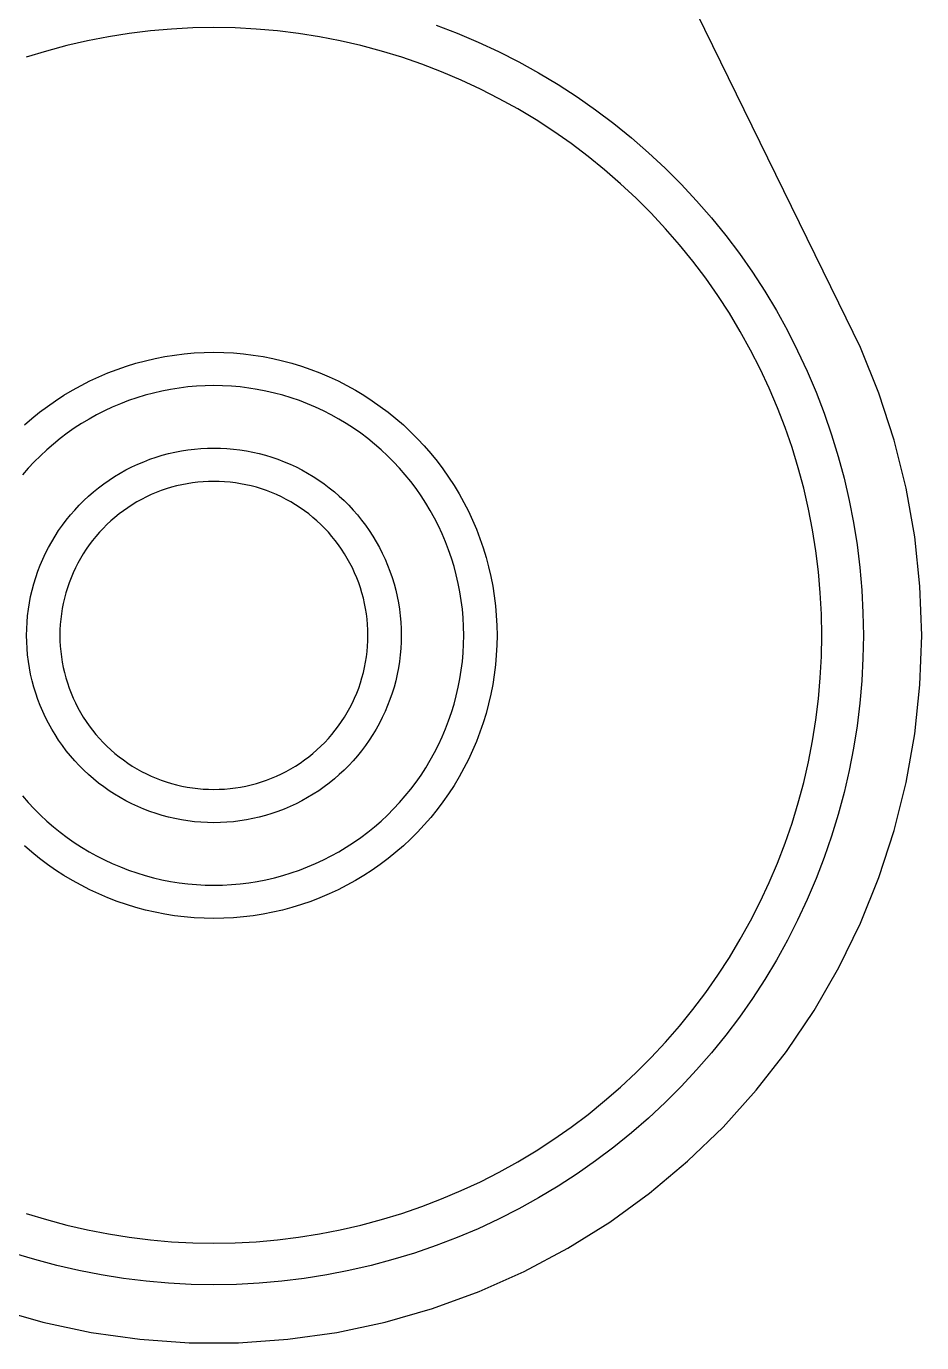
# Model space of a CAD drawing. Header units: metres. Extents: x -85 to 85, y -85 to 155.
# Drawn here: x -22.5 to 85, y -84.9 to 73.1 of the extents above; entities that cross this region are included whole.
import ezdxf

# ---------------------------------------------------------------- set-up
doc = ezdxf.new("R2010")
doc.units = ezdxf.units.M

msp = doc.modelspace()

# ---------------------------------------------------------------- linework, layer by layer
for p, q in [((75.0505, 39.9051), (26.4884, 139.084)), ((-5.09222, 72.8222), (-7.63058, 72.6001)), ((-2.54766, 72.9555), (-5.09222, 72.8222)), ((0, 73), (-2.54766, 72.9555)), ((2.54766, 72.9555), (0, 73)), ((5.09222, 72.8222), (2.54766, 72.9555)), ((7.63058, 72.6001), (5.09222, 72.8222)), ((26.6776, 73.296), (29.2193, 72.3203)), ((-15.1776, 71.4048), (-17.6603, 70.8316)), ((-12.6763, 71.891), (-15.1776, 71.4048)), ((-10.1596, 72.2896), (-12.6763, 71.891)), ((-7.63058, 72.6001), (-10.1596, 72.2896)), ((10.1596, 72.2896), (7.63058, 72.6001)), ((12.6763, 71.891), (10.1596, 72.2896)), ((15.1776, 71.4048), (12.6763, 71.891)), ((17.6603, 70.8316), (15.1776, 71.4048)), ((29.2193, 72.3203), (31.7255, 71.2565)), ((31.7255, 71.2565), (34.1929, 70.1059)), ((-20.1215, 70.1721), (-22.5582, 69.4271)), ((-17.6603, 70.8316), (-20.1215, 70.1721)), ((20.1215, 70.1721), (17.6603, 70.8316)), ((22.5582, 69.4271), (20.1215, 70.1721)), ((34.1929, 70.1059), (36.6188, 68.8699)), ((24.9675, 68.5976), (22.5582, 69.4271)), ((27.3463, 67.6844), (24.9675, 68.5976)), ((36.6188, 68.8699), (39, 67.55)), ((29.6918, 66.6888), (27.3463, 67.6844)), ((32.0011, 65.612), (29.6918, 66.6888)), ((39, 67.55), (41.3337, 66.1478)), ((34.2714, 64.4552), (32.0011, 65.612)), ((41.3337, 66.1478), (43.617, 64.6649)), ((36.5, 63.2199), (34.2714, 64.4552)), ((43.617, 64.6649), (45.8472, 63.1033)), ((38.6841, 61.9075), (36.5, 63.2199)), ((40.8211, 60.5197), (38.6841, 61.9075)), ((45.8472, 63.1033), (48.0216, 61.4648)), ((42.9083, 59.0582), (40.8211, 60.5197)), ((48.0216, 61.4648), (50.1374, 59.7515)), ((44.9433, 57.5248), (42.9083, 59.0582)), ((50.1374, 59.7515), (52.1922, 57.9653)), ((46.9235, 55.9212), (44.9433, 57.5248)), ((52.1922, 57.9653), (54.1834, 56.1085)), ((48.8465, 54.2496), (46.9235, 55.9212)), ((54.1834, 56.1085), (56.1085, 54.1834)), ((50.7101, 52.5118), (48.8465, 54.2496)), ((56.1085, 54.1834), (57.9653, 52.1922)), ((52.5118, 50.7101), (50.7101, 52.5118)), ((57.9653, 52.1922), (59.7515, 50.1374)), ((54.2496, 48.8465), (52.5118, 50.7101)), ((59.7515, 50.1374), (61.4648, 48.0216)), ((55.9212, 46.9235), (54.2496, 48.8465)), ((61.4648, 48.0216), (63.1033, 45.8472)), ((57.5248, 44.9433), (55.9212, 46.9235)), ((59.0582, 42.9083), (57.5248, 44.9433)), ((63.1033, 45.8472), (64.6649, 43.617)), ((60.5197, 40.8211), (59.0582, 42.9083)), ((64.6649, 43.617), (66.1478, 41.3337)), ((66.1478, 41.3337), (67.55, 39)), ((61.9075, 38.6841), (60.5197, 40.8211)), ((77.6514, 34.5726), (75.0505, 39.9051)), ((63.2199, 36.5), (61.9075, 38.6841)), ((67.55, 39), (68.8699, 36.6188)), ((64.4552, 34.2714), (63.2199, 36.5)), ((68.8699, 36.6188), (70.1059, 34.1929)), ((-8.22534, 32.9901), (-7.069, 33.257)), ((-7.069, 33.257), (-5.90404, 33.4835)), ((-5.90404, 33.4835), (-4.73188, 33.6691)), ((-4.73188, 33.6691), (-3.55397, 33.8137)), ((-3.55397, 33.8137), (-2.37172, 33.9172)), ((-2.37172, 33.9172), (-1.18658, 33.9793)), ((-1.18658, 33.9793), (0, 34)), ((0, 34), (1.18658, 33.9793)), ((1.18658, 33.9793), (2.37172, 33.9172)), ((2.37172, 33.9172), (3.55397, 33.8137)), ((3.55397, 33.8137), (4.73188, 33.6691)), ((4.73188, 33.6691), (5.90404, 33.4835)), ((5.90404, 33.4835), (7.069, 33.257)), ((7.069, 33.257), (8.22534, 32.9901)), ((65.612, 32.0011), (64.4552, 34.2714)), ((70.1059, 34.1929), (71.2565, 31.7255)), ((79.8739, 29.0717), (77.6514, 34.5726)), ((-12.7366, 31.5243), (-11.6287, 31.9495)), ((-11.6287, 31.9495), (-10.5066, 32.3359)), ((-10.5066, 32.3359), (-9.37167, 32.6829)), ((-9.37167, 32.6829), (-8.22534, 32.9901)), ((8.22534, 32.9901), (9.37167, 32.6829)), ((9.37167, 32.6829), (10.5066, 32.3359)), ((10.5066, 32.3359), (11.6287, 31.9495)), ((11.6287, 31.9495), (12.7366, 31.5243)), ((66.6888, 29.6918), (65.612, 32.0011)), ((71.2565, 31.7255), (72.3203, 29.2193)), ((-15.962, 30.0202), (-14.9046, 30.559)), ((-14.9046, 30.559), (-13.829, 31.0605)), ((-13.829, 31.0605), (-12.7366, 31.5243)), ((12.7366, 31.5243), (13.829, 31.0605)), ((13.829, 31.0605), (14.9046, 30.559)), ((14.9046, 30.559), (15.962, 30.0202)), ((-19.0126, 28.1873), (-18.0173, 28.8336)), ((-18.0173, 28.8336), (-17, 29.4449)), ((-17, 29.4449), (-15.962, 30.0202)), ((-9.27051, 28.5317), (-10.2606, 28.1908)), ((-8.26912, 28.8379), (-9.27051, 28.5317)), ((-7.25766, 29.1089), (-8.26912, 28.8379)), ((-6.23735, 29.3444), (-7.25766, 29.1089)), ((-5.20944, 29.5442), (-6.23735, 29.3444)), ((-4.17519, 29.708), (-5.20944, 29.5442)), ((-3.13585, 29.8357), (-4.17519, 29.708)), ((-2.09269, 29.9269), (-3.13585, 29.8357)), ((-1.04698, 29.9817), (-2.09269, 29.9269)), ((0, 30), (-1.04698, 29.9817)), ((1.04698, 29.9817), (0, 30)), ((2.09269, 29.9269), (1.04698, 29.9817)), ((3.13585, 29.8357), (2.09269, 29.9269)), ((4.17519, 29.708), (3.13585, 29.8357)), ((5.20944, 29.5442), (4.17519, 29.708)), ((6.23735, 29.3444), (5.20944, 29.5442)), ((7.25766, 29.1089), (6.23735, 29.3444)), ((8.26912, 28.8379), (7.25766, 29.1089)), ((9.27051, 28.5317), (8.26912, 28.8379)), ((10.2606, 28.1908), (9.27051, 28.5317)), ((15.962, 30.0202), (17, 29.4449)), ((17, 29.4449), (18.0173, 28.8336)), ((18.0173, 28.8336), (19.0126, 28.1873)), ((67.6844, 27.3463), (66.6888, 29.6918)), ((72.3203, 29.2193), (73.296, 26.6776)), ((81.7072, 23.4292), (79.8739, 29.0717)), ((-20.9325, 26.7924), (-19.9847, 27.5066)), ((-19.9847, 27.5066), (-19.0126, 28.1873)), ((-13.1511, 26.9638), (-14.0841, 26.4884)), ((-12.2021, 27.4064), (-13.1511, 26.9638)), ((-11.2382, 27.8155), (-12.2021, 27.4064)), ((-10.2606, 28.1908), (-11.2382, 27.8155)), ((11.2382, 27.8155), (10.2606, 28.1908)), ((12.2021, 27.4064), (11.2382, 27.8155)), ((13.1511, 26.9638), (12.2021, 27.4064)), ((14.0841, 26.4884), (13.1511, 26.9638)), ((19.0126, 28.1873), (19.9847, 27.5066)), ((19.9847, 27.5066), (20.9325, 26.7924)), ((68.5976, 24.9675), (67.6844, 27.3463)), ((-22.7504, 25.2669), (-21.8548, 26.0455)), ((-21.8548, 26.0455), (-20.9325, 26.7924)), ((-15.8976, 25.4414), (-16.7758, 24.8711)), ((-15, 25.9808), (-15.8976, 25.4414)), ((-14.0841, 26.4884), (-15, 25.9808)), ((15, 25.9808), (14.0841, 26.4884)), ((15.8976, 25.4414), (15, 25.9808)), ((16.7758, 24.8711), (15.8976, 25.4414)), ((20.9325, 26.7924), (21.8548, 26.0455)), ((21.8548, 26.0455), (22.7504, 25.2669)), ((73.296, 26.6776), (74.1824, 24.1033)), ((-17.6336, 24.2705), (-18.4698, 23.6403)), ((-16.7758, 24.8711), (-17.6336, 24.2705)), ((17.6336, 24.2705), (16.7758, 24.8711)), ((18.4698, 23.6403), (17.6336, 24.2705)), ((22.7504, 25.2669), (23.6184, 24.4576)), ((23.6184, 24.4576), (24.4576, 23.6184)), ((69.4271, 22.5582), (68.5976, 24.9675)), ((74.1824, 24.1033), (74.9784, 21.4997)), ((-20.0739, 22.2943), (-20.8398, 21.5802)), ((-19.2836, 22.9813), (-20.0739, 22.2943)), ((-18.4698, 23.6403), (-19.2836, 22.9813)), ((-4.67801, 22.0083), (-3.90708, 22.1582)), ((-3.90708, 22.1582), (-3.13139, 22.281)), ((-3.13139, 22.281), (-2.35189, 22.3767)), ((-2.35189, 22.3767), (-1.56952, 22.4452)), ((-1.56952, 22.4452), (-0.78524, 22.4863)), ((-0.78524, 22.4863), (0, 22.5)), ((0, 22.5), (0.78524, 22.4863)), ((0.78524, 22.4863), (1.56952, 22.4452)), ((1.56952, 22.4452), (2.35189, 22.3767)), ((2.35189, 22.3767), (3.13139, 22.281)), ((3.13139, 22.281), (3.90708, 22.1582)), ((3.90708, 22.1582), (4.67801, 22.0083)), ((19.2836, 22.9813), (18.4698, 23.6403)), ((20.0739, 22.2943), (19.2836, 22.9813)), ((20.8398, 21.5802), (20.0739, 22.2943)), ((24.4576, 23.6184), (25.2669, 22.7504)), ((25.2669, 22.7504), (26.0455, 21.8548)), ((70.1721, 20.1215), (69.4271, 22.5582)), ((83.1425, 17.6725), (81.7072, 23.4292)), ((-21.5802, 20.8398), (-22.2943, 20.0739)), ((-20.8398, 21.5802), (-21.5802, 20.8398)), ((-9.86335, 20.2229), (-9.15157, 20.5548)), ((-9.15157, 20.5548), (-8.42865, 20.8616)), ((-8.42865, 20.8616), (-7.69545, 21.1431)), ((-7.69545, 21.1431), (-6.95288, 21.3988)), ((-6.95288, 21.3988), (-6.20184, 21.6284)), ((-6.20184, 21.6284), (-5.44324, 21.8317)), ((-5.44324, 21.8317), (-4.67801, 22.0083)), ((4.67801, 22.0083), (5.44324, 21.8317)), ((5.44324, 21.8317), (6.20184, 21.6284)), ((6.20184, 21.6284), (6.95288, 21.3988)), ((6.95288, 21.3988), (7.69545, 21.1431)), ((7.69545, 21.1431), (8.42865, 20.8616)), ((8.42865, 20.8616), (9.15157, 20.5548)), ((9.15157, 20.5548), (9.86335, 20.2229)), ((21.5802, 20.8398), (20.8398, 21.5802)), ((22.2943, 20.0739), (21.5802, 20.8398)), ((26.0455, 21.8548), (26.7924, 20.9325)), ((26.7924, 20.9325), (27.5066, 19.9847)), ((74.9784, 21.4997), (75.6831, 18.8699)), ((-22.2943, 20.0739), (-22.9813, 19.2836)), ((-12.5818, 18.6533), (-11.9232, 19.0811)), ((-11.9232, 19.0811), (-11.25, 19.4856)), ((-11.25, 19.4856), (-10.5631, 19.8663)), ((-10.5631, 19.8663), (-9.86335, 20.2229)), ((9.86335, 20.2229), (10.5631, 19.8663)), ((10.5631, 19.8663), (11.25, 19.4856)), ((11.25, 19.4856), (11.9232, 19.0811)), ((11.9232, 19.0811), (12.5818, 18.6533)), ((22.9813, 19.2836), (22.2943, 20.0739)), ((23.6403, 18.4698), (22.9813, 19.2836)), ((27.5066, 19.9847), (28.1873, 19.0126)), ((28.1873, 19.0126), (28.8336, 18.0173)), ((70.8316, 17.6603), (70.1721, 20.1215)), ((-14.4627, 17.236), (-13.8524, 17.7302)), ((-13.8524, 17.7302), (-13.2252, 18.2029)), ((-13.2252, 18.2029), (-12.5818, 18.6533)), ((-5.71681, 17.5945), (-6.32737, 17.3843)), ((-5.09929, 17.7833), (-5.71681, 17.5945)), ((-4.47555, 17.9505), (-5.09929, 17.7833)), ((-3.84637, 18.0957), (-4.47555, 17.9505)), ((-3.21249, 18.2189), (-3.84637, 18.0957)), ((-2.5747, 18.32), (-3.21249, 18.2189)), ((-1.93378, 18.3987), (-2.5747, 18.32)), ((-1.29049, 18.4549), (-1.93378, 18.3987)), ((-0.64564, 18.4887), (-1.29049, 18.4549)), ((0, 18.5), (-0.64564, 18.4887)), ((0.64564, 18.4887), (0, 18.5)), ((1.29049, 18.4549), (0.64564, 18.4887)), ((1.93378, 18.3987), (1.29049, 18.4549)), ((2.5747, 18.32), (1.93378, 18.3987)), ((3.21249, 18.2189), (2.5747, 18.32)), ((3.84637, 18.0957), (3.21249, 18.2189)), ((4.47555, 17.9505), (3.84637, 18.0957)), ((5.09929, 17.7833), (4.47555, 17.9505)), ((5.71681, 17.5945), (5.09929, 17.7833)), ((6.32737, 17.3843), (5.71681, 17.5945)), ((12.5818, 18.6533), (13.2252, 18.2029)), ((13.2252, 18.2029), (13.8524, 17.7302)), ((13.8524, 17.7302), (14.4627, 17.236)), ((24.2705, 17.6336), (23.6403, 18.4698)), ((24.8711, 16.7758), (24.2705, 17.6336)), ((28.8336, 18.0173), (29.4449, 17)), ((71.4048, 15.1776), (70.8316, 17.6603)), ((75.6831, 18.8699), (76.2955, 16.2171)), ((84.1728, 11.8297), (83.1425, 17.6725)), ((-16.1851, 15.6298), (-15.6298, 16.1851)), ((-15.6298, 16.1851), (-15.0554, 16.7208)), ((-15.0554, 16.7208), (-14.4627, 17.236)), ((-9.25, 16.0215), (-9.80351, 15.6889)), ((-8.68522, 16.3345), (-9.25, 16.0215)), ((-8.10987, 16.6277), (-8.68522, 16.3345)), ((-7.52463, 16.9006), (-8.10987, 16.6277)), ((-6.93022, 17.1529), (-7.52463, 16.9006)), ((-6.32737, 17.3843), (-6.93022, 17.1529)), ((6.93022, 17.1529), (6.32737, 17.3843)), ((7.52463, 16.9006), (6.93022, 17.1529)), ((8.10987, 16.6277), (7.52463, 16.9006)), ((8.68522, 16.3345), (8.10987, 16.6277)), ((9.25, 16.0215), (8.68522, 16.3345)), ((9.80351, 15.6889), (9.25, 16.0215)), ((14.4627, 17.236), (15.0554, 16.7208)), ((15.0554, 16.7208), (15.6298, 16.1851)), ((15.6298, 16.1851), (16.1851, 15.6298)), ((25.4414, 15.8976), (24.8711, 16.7758)), ((25.9808, 15), (25.4414, 15.8976)), ((29.4449, 17), (30.0202, 15.962)), ((30.0202, 15.962), (30.559, 14.9046)), ((76.2955, 16.2171), (76.815, 13.5446)), ((-17.7302, 13.8524), (-17.236, 14.4627)), ((-17.236, 14.4627), (-16.7208, 15.0554)), ((-16.7208, 15.0554), (-16.1851, 15.6298)), ((-11.3897, 14.5782), (-11.8916, 14.1718)), ((-10.874, 14.9668), (-11.3897, 14.5782)), ((-10.3451, 15.3372), (-10.874, 14.9668)), ((-9.80351, 15.6889), (-10.3451, 15.3372)), ((10.3451, 15.3372), (9.80351, 15.6889)), ((10.874, 14.9668), (10.3451, 15.3372)), ((11.3897, 14.5782), (10.874, 14.9668)), ((11.8916, 14.1718), (11.3897, 14.5782)), ((16.1851, 15.6298), (16.7208, 15.0554)), ((16.7208, 15.0554), (17.236, 14.4627)), ((17.236, 14.4627), (17.7302, 13.8524)), ((26.4884, 14.0841), (25.9808, 15)), ((30.559, 14.9046), (31.0605, 13.829)), ((71.891, 12.6763), (71.4048, 15.1776)), ((-18.6533, 12.5818), (-18.2029, 13.2252)), ((-18.2029, 13.2252), (-17.7302, 13.8524)), ((-13.3078, 12.8512), (-13.7482, 12.3789)), ((-12.8512, 13.3078), (-13.3078, 12.8512)), ((-12.3789, 13.7482), (-12.8512, 13.3078)), ((-11.8916, 14.1718), (-12.3789, 13.7482)), ((12.3789, 13.7482), (11.8916, 14.1718)), ((12.8512, 13.3078), (12.3789, 13.7482)), ((13.3078, 12.8512), (12.8512, 13.3078)), ((13.7482, 12.3789), (13.3078, 12.8512)), ((17.7302, 13.8524), (18.2029, 13.2252)), ((18.2029, 13.2252), (18.6533, 12.5818)), ((26.9638, 13.1511), (26.4884, 14.0841)), ((27.4064, 12.2021), (26.9638, 13.1511)), ((31.0605, 13.829), (31.5243, 12.7366)), ((31.5243, 12.7366), (31.9495, 11.6287)), ((72.2896, 10.1596), (71.891, 12.6763)), ((76.815, 13.5446), (77.2409, 10.8555)), ((-19.8663, 10.5631), (-19.4856, 11.25)), ((-19.4856, 11.25), (-19.0811, 11.9232)), ((-19.0811, 11.9232), (-18.6533, 12.5818)), ((-14.5782, 11.3897), (-14.9668, 10.874)), ((-14.1718, 11.8916), (-14.5782, 11.3897)), ((-13.7482, 12.3789), (-14.1718, 11.8916)), ((14.1718, 11.8916), (13.7482, 12.3789)), ((14.5782, 11.3897), (14.1718, 11.8916)), ((14.9668, 10.874), (14.5782, 11.3897)), ((18.6533, 12.5818), (19.0811, 11.9232)), ((19.0811, 11.9232), (19.4856, 11.25)), ((19.4856, 11.25), (19.8663, 10.5631)), ((27.8155, 11.2382), (27.4064, 12.2021)), ((28.1908, 10.2606), (27.8155, 11.2382)), ((31.9495, 11.6287), (32.3359, 10.5066)), ((84.7929, 5.9293), (84.1728, 11.8297)), ((-20.5548, 9.15157), (-20.2229, 9.86335)), ((-20.2229, 9.86335), (-19.8663, 10.5631)), ((-15.6889, 9.80351), (-16.0215, 9.25)), ((-15.3372, 10.3451), (-15.6889, 9.80351)), ((-14.9668, 10.874), (-15.3372, 10.3451)), ((15.3372, 10.3451), (14.9668, 10.874)), ((15.6889, 9.80351), (15.3372, 10.3451)), ((16.0215, 9.25), (15.6889, 9.80351)), ((19.8663, 10.5631), (20.2229, 9.86335)), ((20.2229, 9.86335), (20.5548, 9.15157)), ((28.5317, 9.27051), (28.1908, 10.2606)), ((32.3359, 10.5066), (32.6829, 9.37167)), ((72.6001, 7.63058), (72.2896, 10.1596)), ((77.2409, 10.8555), (77.5727, 8.15322)), ((-21.1431, 7.69545), (-20.8616, 8.42865)), ((-20.8616, 8.42865), (-20.5548, 9.15157)), ((-16.6277, 8.10987), (-16.9006, 7.52463)), ((-16.3345, 8.68522), (-16.6277, 8.10987)), ((-16.0215, 9.25), (-16.3345, 8.68522)), ((16.3345, 8.68522), (16.0215, 9.25)), ((16.6277, 8.10987), (16.3345, 8.68522)), ((16.9006, 7.52463), (16.6277, 8.10987)), ((20.5548, 9.15157), (20.8616, 8.42865)), ((20.8616, 8.42865), (21.1431, 7.69545)), ((28.8379, 8.26912), (28.5317, 9.27051)), ((29.1089, 7.25766), (28.8379, 8.26912)), ((32.6829, 9.37167), (32.9901, 8.22534)), ((32.9901, 8.22534), (33.257, 7.069)), ((77.5727, 8.15322), (77.81, 5.441)), ((-21.6284, 6.20184), (-21.3988, 6.95288)), ((-21.3988, 6.95288), (-21.1431, 7.69545)), ((-17.3843, 6.32737), (-17.5945, 5.71681)), ((-17.1529, 6.93022), (-17.3843, 6.32737)), ((-16.9006, 7.52463), (-17.1529, 6.93022)), ((17.1529, 6.93022), (16.9006, 7.52463)), ((17.3843, 6.32737), (17.1529, 6.93022)), ((17.5945, 5.71681), (17.3843, 6.32737)), ((21.1431, 7.69545), (21.3988, 6.95288)), ((21.3988, 6.95288), (21.6284, 6.20184)), ((29.3444, 6.23735), (29.1089, 7.25766)), ((33.257, 7.069), (33.4835, 5.90404)), ((72.8222, 5.09222), (72.6001, 7.63058)), ((-22.0083, 4.67801), (-21.8317, 5.44324)), ((-21.8317, 5.44324), (-21.6284, 6.20184)), ((-17.7833, 5.09929), (-17.9505, 4.47555)), ((-17.5945, 5.71681), (-17.7833, 5.09929)), ((17.7833, 5.09929), (17.5945, 5.71681)), ((17.9505, 4.47555), (17.7833, 5.09929)), ((21.6284, 6.20184), (21.8317, 5.44324)), ((21.8317, 5.44324), (22.0083, 4.67801)), ((29.5442, 5.20944), (29.3444, 6.23735)), ((29.708, 4.17519), (29.5442, 5.20944)), ((33.4835, 5.90404), (33.6691, 4.73188)), ((72.9555, 2.54766), (72.8222, 5.09222)), ((77.81, 5.441), (77.9525, 2.72216)), ((85, 0), (84.7929, 5.9293)), ((-22.281, 3.13139), (-22.1582, 3.90708)), ((-22.1582, 3.90708), (-22.0083, 4.67801)), ((-18.2189, 3.21249), (-18.32, 2.5747)), ((-18.0957, 3.84637), (-18.2189, 3.21249)), ((-17.9505, 4.47555), (-18.0957, 3.84637)), ((18.0957, 3.84637), (17.9505, 4.47555)), ((18.2189, 3.21249), (18.0957, 3.84637)), ((18.32, 2.5747), (18.2189, 3.21249)), ((22.0083, 4.67801), (22.1582, 3.90708)), ((22.1582, 3.90708), (22.281, 3.13139)), ((29.8357, 3.13585), (29.708, 4.17519)), ((33.6691, 4.73188), (33.8137, 3.55397)), ((33.8137, 3.55397), (33.9172, 2.37172)), ((-22.4452, 1.56952), (-22.3767, 2.35189)), ((-22.3767, 2.35189), (-22.281, 3.13139)), ((-18.3987, 1.93378), (-18.4549, 1.29049)), ((-18.32, 2.5747), (-18.3987, 1.93378)), ((18.3987, 1.93378), (18.32, 2.5747)), ((18.4549, 1.29049), (18.3987, 1.93378)), ((22.281, 3.13139), (22.3767, 2.35189)), ((22.3767, 2.35189), (22.4452, 1.56952)), ((29.9269, 2.09269), (29.8357, 3.13585)), ((29.9817, 1.04698), (29.9269, 2.09269)), ((33.9172, 2.37172), (33.9793, 1.18658)), ((73, 0), (72.9555, 2.54766)), ((77.9525, 2.72216), (78, 0)), ((-22.5, 0), (-22.4863, 0.78524)), ((-22.4863, -0.78524), (-22.5, 0)), ((-22.4863, 0.78524), (-22.4452, 1.56952)), ((-18.4887, 0.64564), (-18.5, 0)), ((-18.5, 0), (-18.4887, -0.64564)), ((-18.4549, 1.29049), (-18.4887, 0.64564)), ((18.4887, 0.64564), (18.4549, 1.29049)), ((18.5, 0), (18.4887, 0.64564)), ((18.4887, -0.64564), (18.5, 0)), ((22.4452, 1.56952), (22.4863, 0.78524)), ((22.4863, 0.78524), (22.5, 0)), ((22.5, 0), (22.4863, -0.78524)), ((30, 0), (29.9817, 1.04698)), ((29.9817, -1.04698), (30, 0)), ((33.9793, 1.18658), (34, 0)), ((34, 0), (33.9793, -1.18658)), ((72.9555, -2.54766), (73, 0)), ((78, 0), (77.9525, -2.72216)), ((84.7929, -5.9293), (85, 0)), ((-22.4452, -1.56952), (-22.4863, -0.78524)), ((-22.3767, -2.35189), (-22.4452, -1.56952)), ((-18.4887, -0.64564), (-18.4549, -1.29049)), ((-18.4549, -1.29049), (-18.3987, -1.93378)), ((18.3987, -1.93378), (18.4549, -1.29049)), ((18.4549, -1.29049), (18.4887, -0.64564)), ((22.4452, -1.56952), (22.3767, -2.35189)), ((22.4863, -0.78524), (22.4452, -1.56952)), ((29.9269, -2.09269), (29.9817, -1.04698)), ((33.9793, -1.18658), (33.9172, -2.37172)), ((-22.281, -3.13139), (-22.3767, -2.35189)), ((-22.1582, -3.90708), (-22.281, -3.13139)), ((-18.3987, -1.93378), (-18.32, -2.5747)), ((-18.32, -2.5747), (-18.2189, -3.21249)), ((18.2189, -3.21249), (18.32, -2.5747)), ((18.32, -2.5747), (18.3987, -1.93378)), ((22.281, -3.13139), (22.1582, -3.90708)), ((22.3767, -2.35189), (22.281, -3.13139)), ((29.708, -4.17519), (29.8357, -3.13585)), ((29.8357, -3.13585), (29.9269, -2.09269)), ((33.9172, -2.37172), (33.8137, -3.55397)), ((72.8222, -5.09222), (72.9555, -2.54766)), ((77.9525, -2.72216), (77.81, -5.441)), ((-22.0083, -4.67801), (-22.1582, -3.90708)), ((-21.8317, -5.44324), (-22.0083, -4.67801)), ((-18.2189, -3.21249), (-18.0957, -3.84637)), ((-18.0957, -3.84637), (-17.9505, -4.47555)), ((-17.9505, -4.47555), (-17.7833, -5.09929)), ((17.7833, -5.09929), (17.9505, -4.47555)), ((17.9505, -4.47555), (18.0957, -3.84637)), ((18.0957, -3.84637), (18.2189, -3.21249)), ((22.0083, -4.67801), (21.8317, -5.44324)), ((22.1582, -3.90708), (22.0083, -4.67801)), ((29.5442, -5.20944), (29.708, -4.17519)), ((33.6691, -4.73188), (33.4835, -5.90404)), ((33.8137, -3.55397), (33.6691, -4.73188)), ((-21.6284, -6.20184), (-21.8317, -5.44324)), ((-21.3988, -6.95288), (-21.6284, -6.20184)), ((-17.7833, -5.09929), (-17.5945, -5.71681)), ((-17.5945, -5.71681), (-17.3843, -6.32737)), ((17.3843, -6.32737), (17.5945, -5.71681)), ((17.5945, -5.71681), (17.7833, -5.09929)), ((21.6284, -6.20184), (21.3988, -6.95288)), ((21.8317, -5.44324), (21.6284, -6.20184)), ((29.1089, -7.25766), (29.3444, -6.23735)), ((29.3444, -6.23735), (29.5442, -5.20944)), ((33.4835, -5.90404), (33.257, -7.069)), ((72.6001, -7.63058), (72.8222, -5.09222)), ((77.81, -5.441), (77.5727, -8.15322)), ((84.1728, -11.8297), (84.7929, -5.9293)), ((-21.1431, -7.69545), (-21.3988, -6.95288)), ((-20.8616, -8.42865), (-21.1431, -7.69545)), ((-17.3843, -6.32737), (-17.1529, -6.93022)), ((-17.1529, -6.93022), (-16.9006, -7.52463)), ((-16.9006, -7.52463), (-16.6277, -8.10987)), ((16.6277, -8.10987), (16.9006, -7.52463)), ((16.9006, -7.52463), (17.1529, -6.93022)), ((17.1529, -6.93022), (17.3843, -6.32737)), ((21.1431, -7.69545), (20.8616, -8.42865)), ((21.3988, -6.95288), (21.1431, -7.69545)), ((28.8379, -8.26912), (29.1089, -7.25766)), ((33.257, -7.069), (32.9901, -8.22534)), ((72.2896, -10.1596), (72.6001, -7.63058)), ((-20.5548, -9.15157), (-20.8616, -8.42865)), ((-20.2229, -9.86335), (-20.5548, -9.15157)), ((-16.6277, -8.10987), (-16.3345, -8.68522)), ((-16.3345, -8.68522), (-16.0215, -9.25)), ((-16.0215, -9.25), (-15.6889, -9.80351)), ((15.6889, -9.80351), (16.0215, -9.25)), ((16.0215, -9.25), (16.3345, -8.68522)), ((16.3345, -8.68522), (16.6277, -8.10987)), ((20.5548, -9.15157), (20.2229, -9.86335)), ((20.8616, -8.42865), (20.5548, -9.15157)), ((28.1908, -10.2606), (28.5317, -9.27051)), ((28.5317, -9.27051), (28.8379, -8.26912)), ((32.6829, -9.37167), (32.3359, -10.5066)), ((32.9901, -8.22534), (32.6829, -9.37167)), ((77.5727, -8.15322), (77.2409, -10.8555)), ((-19.8663, -10.5631), (-20.2229, -9.86335)), ((-19.4856, -11.25), (-19.8663, -10.5631)), ((-15.6889, -9.80351), (-15.3372, -10.3451)), ((-15.3372, -10.3451), (-14.9668, -10.874)), ((-14.9668, -10.874), (-14.5782, -11.3897)), ((14.5782, -11.3897), (14.9668, -10.874)), ((14.9668, -10.874), (15.3372, -10.3451)), ((15.3372, -10.3451), (15.6889, -9.80351)), ((19.8663, -10.5631), (19.4856, -11.25)), ((20.2229, -9.86335), (19.8663, -10.5631)), ((27.8155, -11.2382), (28.1908, -10.2606)), ((32.3359, -10.5066), (31.9495, -11.6287)), ((71.891, -12.6763), (72.2896, -10.1596)), ((77.2409, -10.8555), (76.815, -13.5446)), ((-19.0811, -11.9232), (-19.4856, -11.25)), ((-18.6533, -12.5818), (-19.0811, -11.9232)), ((-18.2029, -13.2252), (-18.6533, -12.5818)), ((-14.5782, -11.3897), (-14.1718, -11.8916)), ((-14.1718, -11.8916), (-13.7482, -12.3789)), ((-13.7482, -12.3789), (-13.3078, -12.8512)), ((13.3078, -12.8512), (13.7482, -12.3789)), ((13.7482, -12.3789), (14.1718, -11.8916)), ((14.1718, -11.8916), (14.5782, -11.3897)), ((18.6533, -12.5818), (18.2029, -13.2252)), ((19.0811, -11.9232), (18.6533, -12.5818)), ((19.4856, -11.25), (19.0811, -11.9232)), ((26.9638, -13.1511), (27.4064, -12.2021)), ((27.4064, -12.2021), (27.8155, -11.2382)), ((31.9495, -11.6287), (31.5243, -12.7366)), ((83.1425, -17.6725), (84.1728, -11.8297)), ((-17.7302, -13.8524), (-18.2029, -13.2252)), ((-17.236, -14.4627), (-17.7302, -13.8524)), ((-13.3078, -12.8512), (-12.8512, -13.3078)), ((-12.8512, -13.3078), (-12.3789, -13.7482)), ((-12.3789, -13.7482), (-11.8916, -14.1718)), ((-11.8916, -14.1718), (-11.3897, -14.5782)), ((11.3897, -14.5782), (11.8916, -14.1718)), ((11.8916, -14.1718), (12.3789, -13.7482)), ((12.3789, -13.7482), (12.8512, -13.3078)), ((12.8512, -13.3078), (13.3078, -12.8512)), ((17.7302, -13.8524), (17.236, -14.4627)), ((18.2029, -13.2252), (17.7302, -13.8524)), ((25.9808, -15), (26.4884, -14.0841)), ((26.4884, -14.0841), (26.9638, -13.1511)), ((31.0605, -13.829), (30.559, -14.9046)), ((31.5243, -12.7366), (31.0605, -13.829)), ((71.4048, -15.1776), (71.891, -12.6763)), ((76.815, -13.5446), (76.2955, -16.2171)), ((-16.7208, -15.0554), (-17.236, -14.4627)), ((-16.1851, -15.6298), (-16.7208, -15.0554)), ((-15.6298, -16.1851), (-16.1851, -15.6298)), ((-11.3897, -14.5782), (-10.874, -14.9668)), ((-10.874, -14.9668), (-10.3451, -15.3372)), ((-10.3451, -15.3372), (-9.80351, -15.6889)), ((-9.80351, -15.6889), (-9.25, -16.0215)), ((9.25, -16.0215), (9.80351, -15.6889)), ((9.80351, -15.6889), (10.3451, -15.3372)), ((10.3451, -15.3372), (10.874, -14.9668)), ((10.874, -14.9668), (11.3897, -14.5782)), ((16.1851, -15.6298), (15.6298, -16.1851)), ((16.7208, -15.0554), (16.1851, -15.6298)), ((17.236, -14.4627), (16.7208, -15.0554)), ((25.4414, -15.8976), (25.9808, -15)), ((30.559, -14.9046), (30.0202, -15.962)), ((70.8316, -17.6603), (71.4048, -15.1776)), ((-15.0554, -16.7208), (-15.6298, -16.1851)), ((-14.4627, -17.236), (-15.0554, -16.7208)), ((-13.8524, -17.7302), (-14.4627, -17.236)), ((-9.25, -16.0215), (-8.68522, -16.3345)), ((-8.68522, -16.3345), (-8.10987, -16.6277)), ((-8.10987, -16.6277), (-7.52463, -16.9006)), ((-7.52463, -16.9006), (-6.93022, -17.1529)), ((-6.93022, -17.1529), (-6.32737, -17.3843)), ((-6.32737, -17.3843), (-5.71681, -17.5945)), ((5.71681, -17.5945), (6.32737, -17.3843)), ((6.32737, -17.3843), (6.93022, -17.1529)), ((6.93022, -17.1529), (7.52463, -16.9006)), ((7.52463, -16.9006), (8.10987, -16.6277)), ((8.10987, -16.6277), (8.68522, -16.3345)), ((8.68522, -16.3345), (9.25, -16.0215)), ((14.4627, -17.236), (13.8524, -17.7302)), ((15.0554, -16.7208), (14.4627, -17.236)), ((15.6298, -16.1851), (15.0554, -16.7208)), ((24.2705, -17.6336), (24.8711, -16.7758)), ((24.8711, -16.7758), (25.4414, -15.8976)), ((29.4449, -17), (28.8336, -18.0173)), ((30.0202, -15.962), (29.4449, -17)), ((76.2955, -16.2171), (75.6831, -18.8699)), ((-13.2252, -18.2029), (-13.8524, -17.7302)), ((-12.5818, -18.6533), (-13.2252, -18.2029)), ((-11.9232, -19.0811), (-12.5818, -18.6533)), ((-5.71681, -17.5945), (-5.09929, -17.7833)), ((-5.09929, -17.7833), (-4.47555, -17.9505)), ((-4.47555, -17.9505), (-3.84637, -18.0957)), ((-3.84637, -18.0957), (-3.21249, -18.2189)), ((-3.21249, -18.2189), (-2.5747, -18.32)), ((-2.5747, -18.32), (-1.93378, -18.3987)), ((-1.93378, -18.3987), (-1.29049, -18.4549)), ((-1.29049, -18.4549), (-0.64564, -18.4887)), ((-0.64564, -18.4887), (0, -18.5)), ((0, -18.5), (0.64564, -18.4887)), ((0.64564, -18.4887), (1.29049, -18.4549)), ((1.29049, -18.4549), (1.93378, -18.3987)), ((1.93378, -18.3987), (2.5747, -18.32)), ((2.5747, -18.32), (3.21249, -18.2189)), ((3.21249, -18.2189), (3.84637, -18.0957)), ((3.84637, -18.0957), (4.47555, -17.9505)), ((4.47555, -17.9505), (5.09929, -17.7833)), ((5.09929, -17.7833), (5.71681, -17.5945)), ((12.5818, -18.6533), (11.9232, -19.0811)), ((13.2252, -18.2029), (12.5818, -18.6533)), ((13.8524, -17.7302), (13.2252, -18.2029)), ((22.9813, -19.2836), (23.6403, -18.4698)), ((23.6403, -18.4698), (24.2705, -17.6336)), ((28.8336, -18.0173), (28.1873, -19.0126)), ((70.1721, -20.1215), (70.8316, -17.6603)), ((75.6831, -18.8699), (74.9784, -21.4997)), ((81.7072, -23.4292), (83.1425, -17.6725)), ((-22.9813, -19.2836), (-22.2943, -20.0739)), ((-22.2943, -20.0739), (-21.5802, -20.8398)), ((-11.25, -19.4856), (-11.9232, -19.0811)), ((-10.5631, -19.8663), (-11.25, -19.4856)), ((-9.86335, -20.2229), (-10.5631, -19.8663)), ((-9.15157, -20.5548), (-9.86335, -20.2229)), ((9.86335, -20.2229), (9.15157, -20.5548)), ((10.5631, -19.8663), (9.86335, -20.2229)), ((11.25, -19.4856), (10.5631, -19.8663)), ((11.9232, -19.0811), (11.25, -19.4856)), ((21.5802, -20.8398), (22.2943, -20.0739)), ((22.2943, -20.0739), (22.9813, -19.2836)), ((27.5066, -19.9847), (26.7924, -20.9325)), ((28.1873, -19.0126), (27.5066, -19.9847)), ((69.4271, -22.5582), (70.1721, -20.1215)), ((-21.5802, -20.8398), (-20.8398, -21.5802)), ((-20.8398, -21.5802), (-20.0739, -22.2943)), ((-8.42865, -20.8616), (-9.15157, -20.5548)), ((-7.69545, -21.1431), (-8.42865, -20.8616)), ((-6.95288, -21.3988), (-7.69545, -21.1431)), ((-6.20184, -21.6284), (-6.95288, -21.3988)), ((-5.44324, -21.8317), (-6.20184, -21.6284)), ((-4.67801, -22.0083), (-5.44324, -21.8317)), ((-3.90708, -22.1582), (-4.67801, -22.0083)), ((4.67801, -22.0083), (3.90708, -22.1582)), ((5.44324, -21.8317), (4.67801, -22.0083)), ((6.20184, -21.6284), (5.44324, -21.8317)), ((6.95288, -21.3988), (6.20184, -21.6284)), ((7.69545, -21.1431), (6.95288, -21.3988)), ((8.42865, -20.8616), (7.69545, -21.1431)), ((9.15157, -20.5548), (8.42865, -20.8616)), ((20.0739, -22.2943), (20.8398, -21.5802)), ((20.8398, -21.5802), (21.5802, -20.8398)), ((26.0455, -21.8548), (25.2669, -22.7504)), ((26.7924, -20.9325), (26.0455, -21.8548)), ((74.9784, -21.4997), (74.1824, -24.1033)), ((-20.0739, -22.2943), (-19.2836, -22.9813)), ((-19.2836, -22.9813), (-18.4698, -23.6403)), ((-18.4698, -23.6403), (-17.6336, -24.2705)), ((-3.13139, -22.281), (-3.90708, -22.1582)), ((-2.35189, -22.3767), (-3.13139, -22.281)), ((-1.56952, -22.4452), (-2.35189, -22.3767)), ((-0.78524, -22.4863), (-1.56952, -22.4452)), ((0, -22.5), (-0.78524, -22.4863)), ((0.78524, -22.4863), (0, -22.5)), ((1.56952, -22.4452), (0.78524, -22.4863)), ((2.35189, -22.3767), (1.56952, -22.4452)), ((3.13139, -22.281), (2.35189, -22.3767)), ((3.90708, -22.1582), (3.13139, -22.281)), ((17.6336, -24.2705), (18.4698, -23.6403)), ((18.4698, -23.6403), (19.2836, -22.9813)), ((19.2836, -22.9813), (20.0739, -22.2943)), ((24.4576, -23.6184), (23.6184, -24.4576)), ((25.2669, -22.7504), (24.4576, -23.6184)), ((68.5976, -24.9675), (69.4271, -22.5582)), ((79.8739, -29.0717), (81.7072, -23.4292)), ((-21.8548, -26.0455), (-22.7504, -25.2669)), ((-17.6336, -24.2705), (-16.7758, -24.8711)), ((-16.7758, -24.8711), (-15.8976, -25.4414)), ((15.8976, -25.4414), (16.7758, -24.8711)), ((16.7758, -24.8711), (17.6336, -24.2705)), ((22.7504, -25.2669), (21.8548, -26.0455)), ((23.6184, -24.4576), (22.7504, -25.2669)), ((67.6844, -27.3463), (68.5976, -24.9675)), ((74.1824, -24.1033), (73.296, -26.6776)), ((-20.9325, -26.7924), (-21.8548, -26.0455)), ((-19.9847, -27.5066), (-20.9325, -26.7924)), ((-15.8976, -25.4414), (-15, -25.9808)), ((-15, -25.9808), (-14.0841, -26.4884)), ((-14.0841, -26.4884), (-13.1511, -26.9638)), ((13.1511, -26.9638), (14.0841, -26.4884)), ((14.0841, -26.4884), (15, -25.9808)), ((15, -25.9808), (15.8976, -25.4414)), ((20.9325, -26.7924), (19.9847, -27.5066)), ((21.8548, -26.0455), (20.9325, -26.7924)), ((73.296, -26.6776), (72.3203, -29.2193)), ((-19.0126, -28.1873), (-19.9847, -27.5066)), ((-18.0173, -28.8336), (-19.0126, -28.1873)), ((-13.1511, -26.9638), (-12.2021, -27.4064)), ((-12.2021, -27.4064), (-11.2382, -27.8155)), ((-11.2382, -27.8155), (-10.2606, -28.1908)), ((-10.2606, -28.1908), (-9.27051, -28.5317)), ((9.27051, -28.5317), (10.2606, -28.1908)), ((10.2606, -28.1908), (11.2382, -27.8155)), ((11.2382, -27.8155), (12.2021, -27.4064)), ((12.2021, -27.4064), (13.1511, -26.9638)), ((19.0126, -28.1873), (18.0173, -28.8336)), ((19.9847, -27.5066), (19.0126, -28.1873)), ((66.6888, -29.6918), (67.6844, -27.3463)), ((-17, -29.4449), (-18.0173, -28.8336)), ((-15.962, -30.0202), (-17, -29.4449)), ((-14.9046, -30.559), (-15.962, -30.0202)), ((-9.27051, -28.5317), (-8.26912, -28.8379)), ((-8.26912, -28.8379), (-7.25766, -29.1089)), ((-7.25766, -29.1089), (-6.23735, -29.3444)), ((-6.23735, -29.3444), (-5.20944, -29.5442)), ((-5.20944, -29.5442), (-4.17519, -29.708)), ((-4.17519, -29.708), (-3.13585, -29.8357)), ((-3.13585, -29.8357), (-2.09269, -29.9269)), ((-2.09269, -29.9269), (-1.04698, -29.9817)), ((-1.04698, -29.9817), (0, -30)), ((0, -30), (1.04698, -29.9817)), ((1.04698, -29.9817), (2.09269, -29.9269)), ((2.09269, -29.9269), (3.13585, -29.8357)), ((3.13585, -29.8357), (4.17519, -29.708)), ((4.17519, -29.708), (5.20944, -29.5442)), ((5.20944, -29.5442), (6.23735, -29.3444)), ((6.23735, -29.3444), (7.25766, -29.1089)), ((7.25766, -29.1089), (8.26912, -28.8379)), ((8.26912, -28.8379), (9.27051, -28.5317)), ((15.962, -30.0202), (14.9046, -30.559)), ((17, -29.4449), (15.962, -30.0202)), ((18.0173, -28.8336), (17, -29.4449)), ((65.612, -32.0011), (66.6888, -29.6918)), ((72.3203, -29.2193), (71.2565, -31.7255)), ((77.6514, -34.5726), (79.8739, -29.0717)), ((-13.829, -31.0605), (-14.9046, -30.559)), ((-12.7366, -31.5243), (-13.829, -31.0605)), ((-11.6287, -31.9495), (-12.7366, -31.5243)), ((12.7366, -31.5243), (11.6287, -31.9495)), ((13.829, -31.0605), (12.7366, -31.5243)), ((14.9046, -30.559), (13.829, -31.0605)), ((-10.5066, -32.3359), (-11.6287, -31.9495)), ((-9.37167, -32.6829), (-10.5066, -32.3359)), ((-8.22534, -32.9901), (-9.37167, -32.6829)), ((-7.069, -33.257), (-8.22534, -32.9901)), ((8.22534, -32.9901), (7.069, -33.257)), ((9.37167, -32.6829), (8.22534, -32.9901)), ((10.5066, -32.3359), (9.37167, -32.6829)), ((11.6287, -31.9495), (10.5066, -32.3359)), ((64.4552, -34.2714), (65.612, -32.0011)), ((71.2565, -31.7255), (70.1059, -34.1929)), ((-5.90404, -33.4835), (-7.069, -33.257)), ((-4.73188, -33.6691), (-5.90404, -33.4835)), ((-3.55397, -33.8137), (-4.73188, -33.6691)), ((-2.37172, -33.9172), (-3.55397, -33.8137)), ((-1.18658, -33.9793), (-2.37172, -33.9172)), ((0, -34), (-1.18658, -33.9793)), ((1.18658, -33.9793), (0, -34)), ((2.37172, -33.9172), (1.18658, -33.9793)), ((3.55397, -33.8137), (2.37172, -33.9172)), ((4.73188, -33.6691), (3.55397, -33.8137)), ((5.90404, -33.4835), (4.73188, -33.6691)), ((7.069, -33.257), (5.90404, -33.4835)), ((63.2199, -36.5), (64.4552, -34.2714)), ((70.1059, -34.1929), (68.8699, -36.6188)), ((75.0505, -39.9051), (77.6514, -34.5726)), ((61.9075, -38.6841), (63.2199, -36.5)), ((68.8699, -36.6188), (67.55, -39)), ((60.5197, -40.8211), (61.9075, -38.6841)), ((67.55, -39), (66.1478, -41.3337)), ((59.0582, -42.9083), (60.5197, -40.8211)), ((72.0841, -45.0431), (75.0505, -39.9051)), ((66.1478, -41.3337), (64.6649, -43.617)), ((57.5248, -44.9433), (59.0582, -42.9083)), ((64.6649, -43.617), (63.1033, -45.8472)), ((55.9212, -46.9235), (57.5248, -44.9433)), ((63.1033, -45.8472), (61.4648, -48.0216)), ((68.7664, -49.9617), (72.0841, -45.0431)), ((54.2496, -48.8465), (55.9212, -46.9235)), ((52.5118, -50.7101), (54.2496, -48.8465)), ((61.4648, -48.0216), (59.7515, -50.1374)), ((59.7515, -50.1374), (57.9653, -52.1922)), ((65.1138, -54.6369), (68.7664, -49.9617)), ((50.7101, -52.5118), (52.5118, -50.7101)), ((48.8465, -54.2496), (50.7101, -52.5118)), ((57.9653, -52.1922), (56.1085, -54.1834)), ((46.9235, -55.9212), (48.8465, -54.2496)), ((56.1085, -54.1834), (54.1834, -56.1085)), ((61.1439, -59.046), (65.1138, -54.6369)), ((44.9433, -57.5248), (46.9235, -55.9212)), ((54.1834, -56.1085), (52.1922, -57.9653)), ((42.9083, -59.0582), (44.9433, -57.5248)), ((52.1922, -57.9653), (50.1374, -59.7515)), ((40.8211, -60.5197), (42.9083, -59.0582)), ((50.1374, -59.7515), (48.0216, -61.4648)), ((56.8761, -63.1673), (61.1439, -59.046)), ((38.6841, -61.9075), (40.8211, -60.5197)), ((48.0216, -61.4648), (45.8472, -63.1033)), ((34.2714, -64.4552), (36.5, -63.2199)), ((36.5, -63.2199), (38.6841, -61.9075)), ((45.8472, -63.1033), (43.617, -64.6649)), ((52.3312, -66.9809), (56.8761, -63.1673)), ((32.0011, -65.612), (34.2714, -64.4552)), ((43.617, -64.6649), (41.3337, -66.1478)), ((29.6918, -66.6888), (32.0011, -65.612)), ((41.3337, -66.1478), (39, -67.55)), ((24.9675, -68.5976), (27.3463, -67.6844)), ((27.3463, -67.6844), (29.6918, -66.6888)), ((39, -67.55), (36.6188, -68.8699)), ((47.5314, -70.4682), (52.3312, -66.9809)), ((-22.5582, -69.4271), (-20.1215, -70.1721)), ((20.1215, -70.1721), (22.5582, -69.4271)), ((22.5582, -69.4271), (24.9675, -68.5976)), ((36.6188, -68.8699), (34.1929, -70.1059)), ((-20.1215, -70.1721), (-17.6603, -70.8316)), ((-17.6603, -70.8316), (-15.1776, -71.4048)), ((15.1776, -71.4048), (17.6603, -70.8316)), ((17.6603, -70.8316), (20.1215, -70.1721)), ((34.1929, -70.1059), (31.7255, -71.2565)), ((42.5, -73.6122), (47.5314, -70.4682)), ((-15.1776, -71.4048), (-12.6763, -71.891)), ((-12.6763, -71.891), (-10.1596, -72.2896)), ((-10.1596, -72.2896), (-7.63058, -72.6001)), ((-7.63058, -72.6001), (-5.09222, -72.8222)), ((5.09222, -72.8222), (7.63058, -72.6001)), ((7.63058, -72.6001), (10.1596, -72.2896)), ((10.1596, -72.2896), (12.6763, -71.891)), ((12.6763, -71.891), (15.1776, -71.4048)), ((29.2193, -72.3203), (26.6776, -73.296)), ((31.7255, -71.2565), (29.2193, -72.3203)), ((-21.4997, -74.9784), (-24.1033, -74.1824)), ((-5.09222, -72.8222), (-2.54766, -72.9555)), ((-2.54766, -72.9555), (0, -73)), ((0, -73), (2.54766, -72.9555)), ((2.54766, -72.9555), (5.09222, -72.8222)), ((24.1033, -74.1824), (21.4997, -74.9784)), ((26.6776, -73.296), (24.1033, -74.1824)), ((37.2615, -76.3975), (42.5, -73.6122)), ((-18.8699, -75.6831), (-21.4997, -74.9784)), ((-16.2171, -76.2955), (-18.8699, -75.6831)), ((18.8699, -75.6831), (16.2171, -76.2955)), ((21.4997, -74.9784), (18.8699, -75.6831)), ((-13.5446, -76.815), (-16.2171, -76.2955)), ((-10.8555, -77.2409), (-13.5446, -76.815)), ((-8.15322, -77.5727), (-10.8555, -77.2409)), ((10.8555, -77.2409), (8.15322, -77.5727)), ((13.5446, -76.815), (10.8555, -77.2409)), ((16.2171, -76.2955), (13.5446, -76.815)), ((31.8416, -78.8106), (37.2615, -76.3975)), ((-5.441, -77.81), (-8.15322, -77.5727)), ((-2.72216, -77.9525), (-5.441, -77.81)), ((0, -78), (-2.72216, -77.9525)), ((2.72216, -77.9525), (0, -78)), ((5.441, -77.81), (2.72216, -77.9525)), ((8.15322, -77.5727), (5.441, -77.81)), ((26.2664, -80.8398), (31.8416, -78.8106)), ((-26.2664, -80.8398), (-20.5634, -82.4751)), ((20.5634, -82.4751), (26.2664, -80.8398)), ((-20.5634, -82.4751), (-14.7601, -83.7087)), ((-14.7601, -83.7087), (-8.88492, -84.5344)), ((8.88492, -84.5344), (14.7601, -83.7087)), ((14.7601, -83.7087), (20.5634, -82.4751)), ((-8.88492, -84.5344), (-2.96646, -84.9482)), ((-2.96646, -84.9482), (2.96646, -84.9482)), ((2.96646, -84.9482), (8.88492, -84.5344))]:
    msp.add_line(p, q)

doc.saveas('drawing.dxf')
